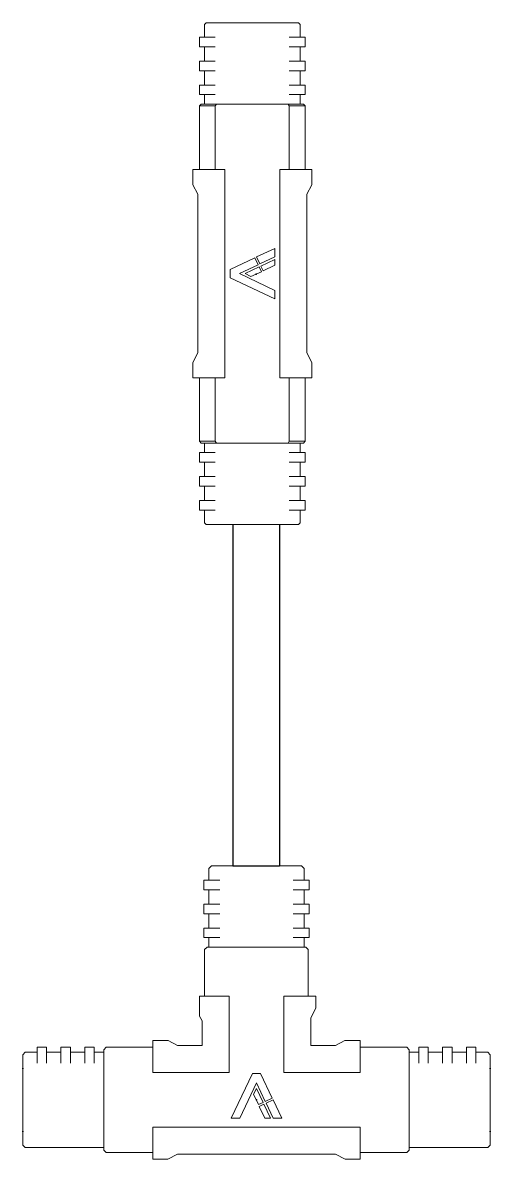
# Model space of a CAD drawing. Header units: millimetres. Extents: x -10.5 to 10.7, y -86.2 to 0.
# Drawn here: x -10.5 to 10.7, y -86.2 to -34.5 of the extents above; entities that cross this region are included whole.
import ezdxf

# ---------------------------------------------------------------- set-up
doc = ezdxf.new("R2010")
doc.units = ezdxf.units.MM
for name, color, linetype in [('CONN', 7, 'Continuous'), ('CONN-Label', 7, 'Continuous'), ('Make2D___U+9359_U+7EFE__U+59DD_U+FF45_U+578F_U+7EFE', 7, 'Continuous'), ('Make2D___U+9359_U+7EFE__U+93C5_U+20AC_U+6C31_U+568E', 7, 'Continuous')]:
    doc.layers.add(name, color=color, linetype=linetype)

# ---------------------------------------------------------------- blocks, each defined once
blk = doc.blocks.new('T3')
at = {"layer": 'Make2D___U+9359_U+7EFE__U+59DD_U+FF45_U+578F_U+7EFE', "color": 7, "lineweight": 0}
blk.add_lwpolyline([(19.81, 150.88), (5.44, 150.88)], dxfattribs=at)
at = {"layer": 'Make2D___U+9359_U+7EFE__U+93C5_U+20AC_U+6C31_U+568E', "color": 7, "lineweight": 0}
for points in [[(-9.13, 191.69), (-9.13, 195.32)], [(-9.13, 195.32), (-5.94, 195.32)], [(-5.94, 195.32), (-3.94, 194.27)], [(29.19, 194.27), (31.19, 195.32)], [(31.19, 195.32), (34.37, 195.32)], [(34.37, 195.32), (34.37, 191.69)], [(-36.38, 192.33), (-35.88, 192.85)], [(-35.88, 192.85), (-19.38, 192.85)], [(-19.38, 193.38), (-18.88, 193.91)], [(-19.38, 193.38), (-19.38, 190.23)], [(-9.13, 193.91), (-18.88, 193.91)], [(29.19, 194.27), (-3.94, 194.27)], [(44.12, 193.91), (34.37, 193.91)], [(44.12, 193.91), (44.62, 193.38)], [(44.62, 190.23), (44.62, 193.38)], [(44.62, 192.85), (61.12, 192.85)], [(61.12, 192.85), (61.62, 192.33)], [(-36.38, 192.33), (-36.38, 189.49)], [(-9.13, 191.69), (-9.13, 188.61)], [(34.37, 188.61), (34.37, 191.69)], [(61.62, 189.49), (61.62, 192.33)], [(-36.38, 189.49), (-36.38, 176.28)], [(-19.38, 190.23), (-19.38, 175.54)], [(-9.13, 188.61), (34.37, 188.61)], [(44.62, 175.54), (44.62, 190.23)], [(61.62, 176.28), (61.62, 189.49)], [(7.34, 186.7), (9.12, 186.7)], [(9.15, 182.88), (7.34, 186.7)], [(9.12, 186.7), (10.6, 183.56)], [(9.68, 186.7), (10.86, 186.7)], [(11.06, 183.78), (9.68, 186.7)], [(10.86, 186.7), (12.03, 184.26)], [(12.62, 179.31), (16.12, 186.7)], [(17.91, 186.7), (13.49, 177.38)], [(16.12, 186.7), (17.91, 186.7)], [(10.6, 183.56), (9.15, 182.88)], [(12.04, 184.24), (11.06, 183.78)], [(11.24, 183.4), (12.22, 183.86)], [(12.62, 180.48), (11.24, 183.4)], [(12.22, 183.86), (13.24, 181.7)], [(9.33, 182.5), (10.79, 183.19)], [(11.76, 177.38), (9.33, 182.5)], [(10.79, 183.19), (12.62, 179.31)], [(13.24, 181.7), (12.62, 180.48)], [(-36.38, 176.28), (-36.38, 173.43)], [(-9.11, 177.15), (-9.11, 174.08)], [(6.89, 177.15), (-9.11, 177.15)], [(6.89, 161.14), (6.89, 177.15)], [(13.49, 177.38), (11.76, 177.38)], [(18.36, 177.15), (18.36, 161.14)], [(34.36, 177.15), (18.36, 177.15)], [(34.36, 174.08), (34.36, 177.15)], [(61.62, 173.43), (61.62, 176.28)], [(-33.38, 175.18), (-33.38, 171.86)], [(-31.38, 171.86), (-31.38, 175.18)], [(-28.38, 175.18), (-28.38, 171.86)], [(-26.38, 171.86), (-26.38, 175.18)], [(-23.38, 175.18), (-23.38, 171.86)], [(-21.38, 171.86), (-21.38, 175.18)], [(-19.38, 175.54), (-19.38, 172.38)], [(-9.11, 174.08), (-9.11, 170.44)], [(34.36, 170.44), (34.36, 174.08)], [(44.62, 172.38), (44.62, 175.54)], [(46.62, 175.18), (46.62, 171.86)], [(48.62, 171.86), (48.62, 175.18)], [(51.62, 175.18), (51.62, 171.86)], [(53.62, 171.86), (53.62, 175.18)], [(56.62, 175.18), (56.62, 171.86)], [(58.62, 171.86), (58.62, 175.18)], [(-35.88, 172.91), (-36.38, 173.43)], [(-33.38, 172.91), (-35.88, 172.91)], [(-33.38, 171.86), (-31.38, 171.86)], [(-28.38, 172.91), (-31.38, 172.91)], [(-28.38, 171.86), (-26.38, 171.86)], [(-23.38, 172.91), (-26.38, 172.91)], [(-23.38, 171.86), (-21.38, 171.86)], [(-21.38, 172.91), (-19.38, 172.91)], [(-19.38, 172.38), (-18.88, 171.86)], [(-18.88, 171.86), (-9.11, 171.86)], [(-5.92, 170.44), (-3.92, 171.49)], [(-3.92, 171.49), (1.24, 171.49)], [(1.24, 171.49), (1.24, 165.67)], [(24.01, 171.49), (29.17, 171.49)], [(24.01, 166.34), (24.01, 171.49)], [(29.17, 171.49), (31.17, 170.44)], [(34.36, 171.86), (44.12, 171.86)], [(44.12, 171.86), (44.62, 172.38)], [(44.62, 172.91), (46.62, 172.91)], [(46.62, 171.86), (48.62, 171.86)], [(51.62, 172.91), (48.62, 172.91)], [(51.62, 171.86), (53.62, 171.86)], [(56.62, 172.91), (53.62, 172.91)], [(56.62, 171.86), (58.62, 171.86)], [(61.12, 172.91), (58.62, 172.91)], [(61.62, 173.43), (61.12, 172.91)], [(-5.92, 170.44), (-9.11, 170.44)], [(34.36, 170.44), (31.17, 170.44)], [(1.24, 165.67), (0.19, 163.67)], [(24.54, 165.34), (24.01, 166.34)], [(24.54, 161.14), (24.54, 165.34)], [(0.19, 163.67), (0.19, 161.14)], [(0.19, 161.14), (3.82, 161.14)], [(1.76, 151.38), (1.76, 161.14)], [(3.82, 161.14), (6.89, 161.14)], [(18.36, 161.14), (20.9, 161.14)], [(20.9, 161.14), (24.54, 161.14)], [(23.49, 161.14), (23.49, 151.38)], [(2.29, 150.88), (1.76, 151.38)], [(2.29, 150.88), (5.44, 150.88)], [(2.65, 148.88), (2.65, 150.88)], [(19.81, 150.88), (22.96, 150.88)], [(22.6, 148.88), (22.6, 150.88)], [(23.49, 151.38), (22.96, 150.88)], [(4.92, 148.88), (1.6, 148.88)], [(1.6, 146.88), (1.6, 148.88)], [(23.64, 148.88), (20.33, 148.88)], [(23.64, 146.88), (23.64, 148.88)], [(1.6, 146.88), (4.92, 146.88)], [(2.65, 143.88), (2.65, 146.88)], [(20.33, 146.88), (23.64, 146.88)], [(22.6, 146.88), (22.6, 143.88)], [(4.92, 143.88), (1.6, 143.88)], [(1.6, 141.88), (1.6, 143.88)], [(23.64, 143.88), (20.33, 143.88)], [(23.64, 141.88), (23.64, 143.88)], [(1.6, 141.88), (4.92, 141.88)], [(2.65, 138.88), (2.65, 141.88)], [(20.33, 141.88), (23.64, 141.88)], [(22.6, 141.88), (22.6, 138.88)], [(1.6, 138.88), (1.6, 136.88)], [(1.6, 138.88), (4.92, 138.88)], [(20.33, 138.88), (23.64, 138.88)], [(23.64, 138.88), (23.64, 136.88)], [(1.6, 136.88), (4.92, 136.88)], [(2.65, 136.88), (2.65, 134.38)], [(20.33, 136.88), (23.64, 136.88)], [(22.6, 134.38), (22.6, 136.88)], [(2.65, 134.38), (3.18, 133.88)], [(3.18, 133.88), (6.02, 133.88)], [(6.02, 133.88), (19.23, 133.88)], [(19.23, 133.88), (22.07, 133.88)], [(22.07, 133.88), (22.6, 134.38)]]:
    blk.add_lwpolyline(points, dxfattribs=at)
blk = doc.blocks.new('L1')
at = {"layer": 'Make2D___U+9359_U+7EFE__U+93C5_U+20AC_U+6C31_U+568E', "color": 7, "lineweight": 0}
for points in [[(-30.32, 17.33), (-30.32, 12.26)], [(-25.87, 17.33), (-30.32, 17.33)], [(-25.87, 17.33), (-23.08, 15.86)], [(23.08, 15.86), (25.87, 17.33)], [(25.87, 17.33), (30.32, 17.33)], [(30.32, 12.26), (30.32, 17.33)], [(-72.5, 13.93), (-73, 13.41)], [(-73, 13.41), (-73, 9.44)], [(-68.82, 13.93), (-72.5, 13.93)], [(-68.82, 15.39), (-68.82, 10.77)], [(-68.82, 15.39), (-66.03, 15.39)], [(-66.03, 15.39), (-66.03, 10.77)], [(-66.03, 13.93), (-61.84, 13.93)], [(-59.05, 15.39), (-61.84, 15.39)], [(-61.84, 15.39), (-61.84, 10.77)], [(-59.05, 10.77), (-59.05, 15.39)], [(-59.05, 13.93), (-54.87, 13.93)], [(-52.08, 15.39), (-54.87, 15.39)], [(-54.87, 15.39), (-54.87, 10.77)], [(-52.08, 10.77), (-52.08, 15.39)], [(-52.08, 13.93), (-49.29, 13.93)], [(-48.79, 15.39), (-49.29, 14.87)], [(-49.29, 14.87), (-49.29, 10.4)], [(-48.79, 10.77), (-48.79, 15.39)], [(-48.79, 15.39), (-30.32, 15.39)], [(23.08, 15.86), (-23.08, 15.86)], [(30.32, 15.39), (48.79, 15.39)], [(48.79, 15.39), (48.79, 10.77)], [(48.79, 15.39), (49.29, 14.87)], [(49.29, 10.4), (49.29, 14.87)], [(49.29, 13.93), (52.08, 13.93)], [(52.08, 15.39), (52.08, 10.77)], [(52.08, 15.39), (54.87, 15.39)], [(54.87, 10.77), (54.87, 15.39)], [(54.87, 13.93), (59.05, 13.93)], [(59.05, 15.39), (59.05, 10.77)], [(59.05, 15.39), (61.84, 15.39)], [(61.84, 10.77), (61.84, 15.39)], [(66.03, 13.93), (61.84, 13.93)], [(66.03, 10.77), (66.03, 15.39)], [(68.82, 15.39), (66.03, 15.39)], [(68.82, 10.77), (68.82, 15.39)], [(72.5, 13.93), (68.82, 13.93)], [(73, 13.41), (72.5, 13.93)], [(73, 9.44), (73, 13.41)], [(-49.29, 10.4), (-48.79, 10.77)], [(-49.29, 10.4), (-49.29, -10.4)], [(-48.79, 10.77), (-30.32, 10.77)], [(-30.32, 12.26), (-30.32, 8)], [(30.32, 8), (30.32, 12.26)], [(30.32, 10.77), (48.79, 10.77)], [(48.79, 10.77), (49.29, 10.4)], [(49.29, 10.4), (49.29, -10.4)], [(-73, 9.44), (-73, -9.44)], [(-30.32, 8), (30.32, 8)], [(73, -9.44), (73, 9.44)], [(-4.84, 1.25), (-7.36, 6.59)], [(-7.36, 6.59), (-4.89, 6.59)], [(-4.89, 6.59), (-2.82, 2.21)], [(-2.18, 2.51), (-4.11, 6.59)], [(-4.11, 6.59), (-2.45, 6.59)], [(-2.45, 6.59), (-0.81, 3.16)], [(0, -3.72), (4.88, 6.59)], [(7.37, 6.59), (1.21, -6.41)], [(4.88, 6.59), (7.37, 6.59)], [(-2.82, 2.21), (-4.84, 1.25)], [(-4.59, 0.72), (-2.56, 1.68)], [(-1.21, -6.41), (-4.59, 0.72)], [(-2.56, 1.68), (0, -3.72)], [(-0.81, 3.16), (-2.18, 2.51)], [(-1.93, 1.98), (-0.57, 2.63)], [(0, -2.1), (-1.93, 1.98)], [(-0.57, 2.63), (0.86, -0.39)], [(0.86, -0.39), (0, -2.1)], [(1.21, -6.41), (-1.21, -6.41)], [(-73, -9.44), (-73, -13.41)], [(-30.32, -8), (-30.32, -12.26)], [(30.32, -8), (-30.32, -8)], [(30.32, -12.26), (30.32, -8)], [(73, -13.41), (73, -9.44)], [(-68.82, -10.77), (-68.82, -15.39)], [(-66.03, -10.77), (-66.03, -15.39)], [(-61.84, -10.77), (-61.84, -15.39)], [(-59.05, -15.39), (-59.05, -10.77)], [(-54.87, -10.77), (-54.87, -15.39)], [(-52.08, -15.39), (-52.08, -10.77)], [(-48.79, -10.77), (-49.29, -10.4)], [(-49.29, -10.4), (-49.29, -14.87)], [(-30.32, -10.77), (-48.79, -10.77)], [(-48.79, -15.39), (-48.79, -10.77)], [(-30.32, -12.26), (-30.32, -17.33)], [(48.79, -10.77), (30.32, -10.77)], [(30.32, -17.33), (30.32, -12.26)], [(49.29, -10.4), (48.79, -10.77)], [(48.79, -10.77), (48.79, -15.39)], [(49.29, -14.87), (49.29, -10.4)], [(52.08, -10.77), (52.08, -15.39)], [(54.87, -15.39), (54.87, -10.77)], [(59.05, -10.77), (59.05, -15.39)], [(61.84, -15.39), (61.84, -10.77)], [(66.03, -15.39), (66.03, -10.77)], [(68.82, -15.39), (68.82, -10.77)], [(-73, -13.41), (-72.5, -13.93)], [(-72.5, -13.93), (-68.82, -13.93)], [(-68.82, -15.39), (-66.03, -15.39)], [(-61.84, -13.93), (-66.03, -13.93)], [(-59.05, -15.39), (-61.84, -15.39)], [(-54.87, -13.93), (-59.05, -13.93)], [(-52.08, -15.39), (-54.87, -15.39)], [(-52.08, -13.93), (-49.29, -13.93)], [(-49.29, -14.87), (-48.79, -15.39)], [(-30.32, -15.39), (-48.79, -15.39)], [(-23.08, -15.86), (-25.87, -17.33)], [(-23.08, -15.86), (23.08, -15.86)], [(25.87, -17.33), (23.08, -15.86)], [(48.79, -15.39), (30.32, -15.39)], [(49.29, -14.87), (48.79, -15.39)], [(52.08, -13.93), (49.29, -13.93)], [(52.08, -15.39), (54.87, -15.39)], [(54.87, -13.93), (59.05, -13.93)], [(59.05, -15.39), (61.84, -15.39)], [(66.03, -13.93), (61.84, -13.93)], [(68.82, -15.39), (66.03, -15.39)], [(72.5, -13.93), (68.82, -13.93)], [(73, -13.41), (72.5, -13.93)], [(-30.32, -17.33), (-25.87, -17.33)], [(30.32, -17.33), (25.87, -17.33)]]:
    blk.add_lwpolyline(points, dxfattribs=at)
blk = doc.blocks.new('POS')
at = {"color": 1, "linetype": 'Continuous'}
for p, q in [((-0.969, -57.333), (-0.969, -72.848)), ((1.145, -57.333), (1.145, -72.848))]:
    blk.add_line(p, q, dxfattribs=at)
at = {"layer": 'CONN'}
for p in [(-10.525, -82.044), (10.733, -82.044), (-10.525, -84.91), (10.733, -84.91)]:
    blk.add_point(p, dxfattribs=at)
at = {"layer": 'CONN-Label'}
blk.add_line((-0.969, -72.848), (1.145, -72.848), dxfattribs=at)
for p in [(0.089, -45.955), (0.104, -83.477)]:
    blk.add_point(p, dxfattribs=at)
for name, p, xscale, yscale, zscale, rotation in [('L1', (-0.086, -45.932), 0.1561800803970327, 0.1561800803970327, 0.1561800803970327, 270), ('T3', (2.842, -43.807), 0.216916778329212, 0.216916778329212, 0.216916778329212, 180)]:
    blk.add_blockref(name, p, dxfattribs=dict(xscale=xscale, yscale=yscale, zscale=zscale, rotation=rotation))

msp = doc.modelspace()

# ---------------------------------------------------------------- block references
msp.add_blockref('POS', (0, 0))

doc.saveas('drawing.dxf')
